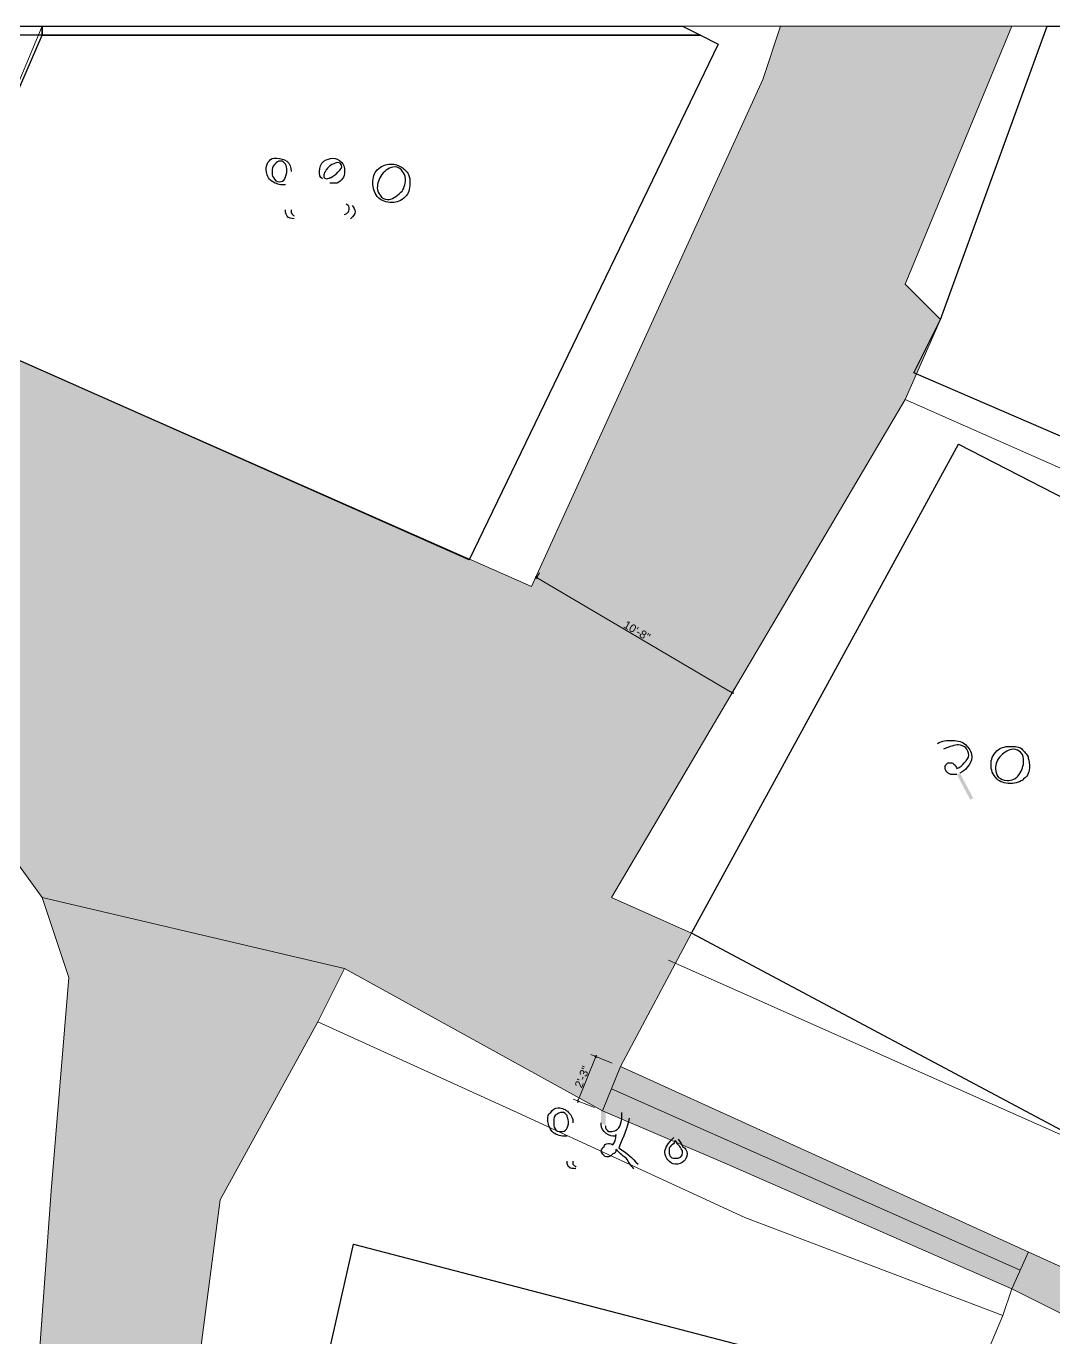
# Model space of a CAD drawing. Header units: inches. Extents: x 2 to 197762, y -33236 to 9.
# Drawn here: x 105055 to 105633, y -14824 to -14087 of the extents above; entities that cross this region are included whole.
import ezdxf

# ---------------------------------------------------------------- set-up
doc = ezdxf.new("R2010")
doc.units = ezdxf.units.IN
doc.header["$LTSCALE"] = 5
doc.header["$MEASUREMENT"] = 0
doc.layers.add('A-WALL', color=7, linetype='Continuous', lineweight=9)
doc.layers.add('dim line', color=7, linetype='Continuous', lineweight=15, true_color=0xfab2b2)
doc.layers.add('PDF_Geometry', color=7, linetype='Continuous')
doc.layers.add('PDF_Solid Fills', color=7, linetype='Continuous')
doc.styles.get("Standard").update_dxf_attribs({"font": 'arial.ttf'})
doc.dimstyles.new('Standard$0', dxfattribs={"dimtxt": 6, "dimasz": 4, "dimexe": 3, "dimexo": 6, "dimgap": 3, "dimtad": 1, "dimdec": 1, "dimzin": 0, "dimdsep": 46, "dimlunit": 4, "dimtxsty": 'Standard', "dimcen": 0.09, "dimclrd": 6, "dimclre": 6, "dimclrt": 7, "dimadec": 0, "dimazin": 0, "dimtfac": 1, "dimtdec": 1, "dimtix": 1, "dimtofl": 0, "dimtmove": 1, "dimatfit": 3, "dimfxl": 1, "dimtolj": 1, "dimtzin": 0, "dimlwd": 18, "dimlwe": 18, "dimarcsym": 0})

# ---------------------------------------------------------------- blocks, each defined once
blk = doc.blocks.new('oblique')
at = {"color": 0, "lineweight": -2}
blk.add_line((0.25, 0.25), (-0.25, -0.25), dxfattribs=at)
at = {"layer": 'dim line', "lineweight": 9}
for p, q in [((-0.4375, 0), (0.4375, 0)), ((0, 0.4375), (0, -0.4375))]:
    blk.add_line(p, q, dxfattribs=at)
blk = doc.blocks.new('*D698')
at = {"layer": 'A-WALL', "color": 47, "lineweight": 0, "ltscale": 5, "transparency": 16777216}
for p, q in [((105341.98, -14397.48), (105343.89, -14394.24)), ((105451.93, -14462.27), (105453.84, -14459.03))]:
    blk.add_line(p, q, dxfattribs=at)
at = {"layer": 'A-WALL', "color": 33, "lineweight": 0, "ltscale": 5, "transparency": 16777216}
blk.add_line((105342.37, -14396.82), (105452.32, -14461.61), dxfattribs=at)
at = {"layer": 'Defpoints', "color": 0, "ltscale": 5, "transparency": 16777216}
for p in [(105339.44, -14401.79), (105452.32, -14461.61), (105449.39, -14466.58)]:
    blk.add_point(p, dxfattribs=at)
at = {"layer": 'A-WALL', "color": 33, "lineweight": 0, "ltscale": 5, "transparency": 16777216, "xscale": 2, "yscale": 2, "zscale": 2}
for p, rotation in [((105342.37, -14396.82), 149.4897576653383), ((105452.32, -14461.61), 329.4897576653383)]:
    blk.add_blockref('oblique', p, dxfattribs=dict(at, rotation=rotation))
at = {"layer": 'A-WALL', "color": 7, "ltscale": 5, "transparency": 16777216, "insert": (105398.76, -14426.81), "char_height": 4.5, "attachment_point": 5, "rotation": 329.48976}
blk.add_mtext('\\A1;10\'-8"', dxfattribs=at)
blk = doc.blocks.new('_OBLIQUE')
at = {"color": 0, "linetype": 'ByBlock'}
blk.add_line((-0.5, -0.5), (0.5, 0.5), dxfattribs=at)
blk = doc.blocks.new('*D699')
at = {"layer": 'A-WALL', "color": 33, "lineweight": 0, "ltscale": 5, "transparency": 16777216}
blk.add_line((105375.6, -14666.25), (105365.6, -14691.25), dxfattribs=at)
at = {"layer": 'A-WALL', "color": 47, "lineweight": 0, "ltscale": 5, "transparency": 16777216}
for p, q in [((105384.8, -14669.93), (105372.82, -14665.14)), ((105374.8, -14694.93), (105362.82, -14690.14))]:
    blk.add_line(p, q, dxfattribs=at)
at = {"layer": 'Defpoints', "color": 0, "ltscale": 5, "transparency": 16777216}
for p in [(105389.44, -14671.79), (105365.6, -14691.25), (105379.44, -14696.79)]:
    blk.add_point(p, dxfattribs=at)
at = {"layer": 'A-WALL', "color": 33, "lineweight": 0, "ltscale": 5, "transparency": 16777216, "xscale": 2, "yscale": 2, "zscale": 2}
for p, rotation in [((105375.6, -14666.25), 68.19771551171101), ((105365.6, -14691.25), 248.197715511711)]:
    blk.add_blockref('oblique', p, dxfattribs=dict(at, rotation=rotation))
at = {"layer": 'A-WALL', "color": 7, "ltscale": 5, "transparency": 16777216, "insert": (105368, -14677.71), "char_height": 4.5, "attachment_point": 5, "rotation": 68.19772}
blk.add_mtext('\\A1;2\'-3"', dxfattribs=at)

msp = doc.modelspace()

# ---------------------------------------------------------------- hatches: boundary and pattern name
at = {"layer": 'PDF_Solid Fills', "true_color": 0xc3c3c3, "transparency": 33554531}
h = msp.add_hatch(color=9, dxfattribs=at)
h.paths.add_polyline_path([(106694.44, -15126.79), (106604.44, -15721.79), (106569.44, -15706.79), (106524.44, -16036.79), (106479.44, -16016.79), (106579.44, -15311.79), (106609.44, -15086.79), (106614.44, -15086.79)], flags=0)
h.paths.add_polyline_path([(106664.44, -15091.79), (106894.44, -15206.79), (107119.44, -15326.79), (107144.44, -15336.79), (107159.44, -15346.79), (107419.44, -15361.79), (107574.44, -15371.79), (107599.44, -15371.79), (107599.44, -15411.79), (107444.44, -15396.79), (107224.44, -15376.79), (107149.44, -15366.79), (107144.44, -15366.79), (106954.44, -15266.79), (106724.44, -15146.79), (106694.44, -15126.79), (106614.44, -15086.79), (106609.44, -15086.79), (106399.44, -15036.79), (106154.44, -14981.79), (105919.44, -14936.79), (105889.44, -14921.79), (105639.44, -14811.79), (105609.44, -14796.79), (105449.44, -14726.79), (105379.44, -14696.79), (105389.44, -14671.79), (105664.44, -14796.79), (105924.44, -14911.79), (106029.44, -14936.79), (106259.44, -14981.79), (106479.44, -15031.79), (106624.44, -15071.79)], flags=0)
h.paths.add_polyline_path([(105234.44, -14616.79), (105219.44, -14646.79), (105164.44, -14746.79), (105149.44, -14861.79), (105124.44, -15061.79), (105129.44, -15086.79), (105154.44, -15206.79), (105194.44, -15206.79), (105214.44, -15296.79), (105274.44, -15571.79), (105314.44, -15636.79), (105409.44, -15811.79), (105524.44, -15976.79), (105574.44, -16051.79), (105599.44, -16246.79), (105624.44, -16436.79), (105614.44, -16621.79), (105629.44, -16691.79), (105924.44, -16711.79), (105979.44, -16761.79), (106374.44, -16806.79), (106534.44, -16811.79), (106829.44, -16821.79), (106949.44, -16826.79), (106954.44, -16826.79), (107099.44, -16801.79), (107164.44, -16781.79), (107374.44, -16721.79), (107424.44, -16706.79), (107599.44, -16706.79), (107599.44, -16756.79), (107179.44, -16816.79), (107159.44, -16816.79), (107134.44, -16821.79), (107129.44, -16826.79), (106989.44, -16851.79), (106774.44, -16851.79), (106704.44, -16851.79), (106459.44, -16851.79), (106429.44, -16851.79), (106194.44, -16826.79), (105994.44, -16806.79), (105949.44, -16796.79), (105954.44, -17081.79), (105949.44, -17331.79), (105999.44, -17421.79), (105939.44, -17421.79), (105879.44, -17301.79), (105889.44, -17116.79), (105894.44, -17071.79), (105899.44, -16751.79), (105729.44, -16741.79), (105574.44, -16731.79), (105594.44, -16681.79), (105584.44, -16676.79), (105579.44, -16501.79), (105574.44, -16356.79), (105569.44, -16306.79), (105534.44, -16106.79), (105494.44, -16056.79), (105374.44, -15956.79), (105284.44, -15966.79), (105179.44, -15981.79), (105004.44, -16006.79), (104924.44, -16006.79), (104819.44, -16061.79), (104654.44, -16046.79), (104364.44, -16021.79), (103959.44, -15986.79), (103864.44, -15961.79), (103864.44, -15826.79), (103994.44, -15841.79), (104104.44, -15841.79), (104109.44, -15911.79), (104154.44, -15916.79), (104374.44, -15946.79), (104484.44, -15951.79), (104634.44, -15956.79), (104909.44, -15971.79), (104914.44, -15971.79), (104969.44, -15951.79), (105364.44, -15916.79), (105214.44, -15581.79), (105214.44, -15576.79), (105079.44, -15226.79), (105054.44, -15216.79), (105029.44, -15036.79), (105069.44, -15031.79), (105059.44, -14881.79), (105069.44, -14741.79), (105079.44, -14621.79), (105064.44, -14576.79)], flags=0)
h.paths.add_polyline_path([(107409.44, -14471.79), (107404.44, -14501.79), (107284.44, -14491.79), (107069.44, -14466.79), (106919.44, -14446.79), (106929.44, -14421.79)], flags=0)
h.paths.add_polyline_path([(106929.44, -14421.79), (106919.44, -14446.79), (106864.44, -14441.79), (106614.44, -14381.79), (106569.44, -14351.79), (106574.44, -14326.79), (106634.44, -14361.79), (106874.44, -14416.79)], flags=0)
h.paths.add_polyline_path([(107599.44, -14421.79), (107589.44, -14426.79), (107459.44, -14496.79), (107429.44, -14501.79), (107414.44, -14546.79), (107409.44, -14556.79), (107359.44, -14736.79), (107359.44, -14766.79), (107329.44, -14836.79), (107314.44, -14876.79), (107159.44, -15296.79), (107144.44, -15336.79), (107119.44, -15326.79), (107174.44, -15196.79), (107184.44, -15141.79), (107194.44, -15111.79), (107239.44, -15006.79), (107309.44, -14836.79), (107324.44, -14796.79), (107319.44, -14791.79), (107349.44, -14651.79), (107399.44, -14526.79), (107404.44, -14501.79), (107409.44, -14471.79), (107444.44, -14476.79), (107579.44, -14406.79), (107599.44, -14396.79)], flags=0)
h.paths.add_polyline_path([(103864.44, -14636.79), (103899.44, -14651.79), (104019.44, -14691.79), (104204.44, -14746.79), (104479.44, -14801.79), (104474.44, -14821.79), (104529.44, -14871.79), (104594.44, -14881.79), (104739.44, -14896.79), (104739.44, -14936.79), (104494.44, -14901.79), (104484.44, -14866.79), (104464.44, -14856.79), (104274.44, -14811.79), (104224.44, -14806.79), (104114.44, -14761.79), (104074.44, -14746.79), (103864.44, -14666.79)], flags=0)
h.paths.add_polyline_path([(103864.44, -17336.79), (103909.44, -17361.79), (104019.44, -17381.79), (104229.44, -17421.79), (103904.44, -17421.79), (103864.44, -17411.79)], flags=0)
h.paths.add_polyline_path([(105549.44, -14296.79), (105384.44, -14576.79), (105429.44, -14596.79), (105389.44, -14671.79), (105379.44, -14696.79), (105234.44, -14616.79), (105064.44, -14576.79), (105024.44, -14521.79), (104974.44, -14471.79), (104914.44, -14416.79), (104734.44, -14276.79), (104609.44, -14181.79), (104324.44, -14116.79), (104199.44, -14086.79), (104814.44, -14086.79), (104999.44, -14241.79), (104999.44, -14251.79), (105339.44, -14401.79), (105469.44, -14116.79), (105479.44, -14086.79), (105484.44, -14086.79), (105609.44, -14086.79), (105549.44, -14231.79), (105569.44, -14251.79)], flags=0)
h.paths.add_polyline_path([(106574.44, -14326.79), (106569.44, -14351.79), (106404.44, -14251.79), (106219.44, -14261.79), (106049.44, -14251.79), (105969.44, -14246.79), (105949.44, -14206.79), (105889.44, -14086.79), (105914.44, -14086.79), (105994.44, -14221.79), (106184.44, -14241.79), (106399.44, -14221.79)], flags=0)
h = msp.add_hatch(color=9, dxfattribs=at)
h.paths.add_polyline_path([(106694.44, -15126.79), (106604.44, -15721.79), (106569.44, -15706.79), (106524.44, -16036.79), (106479.44, -16016.79), (106579.44, -15311.79), (106609.44, -15086.79), (106614.44, -15086.79)], flags=0)
h.paths.add_polyline_path([(106664.44, -15091.79), (106894.44, -15206.79), (107119.44, -15326.79), (107144.44, -15336.79), (107159.44, -15346.79), (107419.44, -15361.79), (107574.44, -15371.79), (107599.44, -15371.79), (107599.44, -15411.79), (107444.44, -15396.79), (107224.44, -15376.79), (107149.44, -15366.79), (107144.44, -15366.79), (106954.44, -15266.79), (106724.44, -15146.79), (106694.44, -15126.79), (106614.44, -15086.79), (106609.44, -15086.79), (106399.44, -15036.79), (106154.44, -14981.79), (105919.44, -14936.79), (105889.44, -14921.79), (105639.44, -14811.79), (105609.44, -14796.79), (105449.44, -14726.79), (105379.44, -14696.79), (105389.44, -14671.79), (105664.44, -14796.79), (105924.44, -14911.79), (106029.44, -14936.79), (106259.44, -14981.79), (106479.44, -15031.79), (106624.44, -15071.79)], flags=0)
h.paths.add_polyline_path([(105234.44, -14616.79), (105219.44, -14646.79), (105164.44, -14746.79), (105149.44, -14861.79), (105124.44, -15061.79), (105129.44, -15086.79), (105154.44, -15206.79), (105194.44, -15206.79), (105214.44, -15296.79), (105274.44, -15571.79), (105314.44, -15636.79), (105409.44, -15811.79), (105524.44, -15976.79), (105574.44, -16051.79), (105599.44, -16246.79), (105624.44, -16436.79), (105614.44, -16621.79), (105629.44, -16691.79), (105924.44, -16711.79), (105979.44, -16761.79), (106374.44, -16806.79), (106534.44, -16811.79), (106829.44, -16821.79), (106949.44, -16826.79), (106954.44, -16826.79), (107099.44, -16801.79), (107164.44, -16781.79), (107374.44, -16721.79), (107424.44, -16706.79), (107599.44, -16706.79), (107599.44, -16756.79), (107179.44, -16816.79), (107159.44, -16816.79), (107134.44, -16821.79), (107129.44, -16826.79), (106989.44, -16851.79), (106774.44, -16851.79), (106704.44, -16851.79), (106459.44, -16851.79), (106429.44, -16851.79), (106194.44, -16826.79), (105994.44, -16806.79), (105949.44, -16796.79), (105954.44, -17081.79), (105949.44, -17331.79), (105999.44, -17421.79), (105939.44, -17421.79), (105879.44, -17301.79), (105889.44, -17116.79), (105894.44, -17071.79), (105899.44, -16751.79), (105729.44, -16741.79), (105574.44, -16731.79), (105594.44, -16681.79), (105584.44, -16676.79), (105579.44, -16501.79), (105574.44, -16356.79), (105569.44, -16306.79), (105534.44, -16106.79), (105494.44, -16056.79), (105374.44, -15956.79), (105284.44, -15966.79), (105179.44, -15981.79), (105004.44, -16006.79), (104924.44, -16006.79), (104819.44, -16061.79), (104654.44, -16046.79), (104364.44, -16021.79), (103959.44, -15986.79), (103864.44, -15961.79), (103864.44, -15826.79), (103994.44, -15841.79), (104104.44, -15841.79), (104109.44, -15911.79), (104154.44, -15916.79), (104374.44, -15946.79), (104484.44, -15951.79), (104634.44, -15956.79), (104909.44, -15971.79), (104914.44, -15971.79), (104969.44, -15951.79), (105364.44, -15916.79), (105214.44, -15581.79), (105214.44, -15576.79), (105079.44, -15226.79), (105054.44, -15216.79), (105029.44, -15036.79), (105069.44, -15031.79), (105059.44, -14881.79), (105069.44, -14741.79), (105079.44, -14621.79), (105064.44, -14576.79)], flags=0)
h.paths.add_polyline_path([(107409.44, -14471.79), (107404.44, -14501.79), (107284.44, -14491.79), (107069.44, -14466.79), (106919.44, -14446.79), (106929.44, -14421.79)], flags=0)
h.paths.add_polyline_path([(106929.44, -14421.79), (106919.44, -14446.79), (106864.44, -14441.79), (106614.44, -14381.79), (106569.44, -14351.79), (106574.44, -14326.79), (106634.44, -14361.79), (106874.44, -14416.79)], flags=0)
h.paths.add_polyline_path([(107599.44, -14421.79), (107589.44, -14426.79), (107459.44, -14496.79), (107429.44, -14501.79), (107414.44, -14546.79), (107409.44, -14556.79), (107359.44, -14736.79), (107359.44, -14766.79), (107329.44, -14836.79), (107314.44, -14876.79), (107159.44, -15296.79), (107144.44, -15336.79), (107119.44, -15326.79), (107174.44, -15196.79), (107184.44, -15141.79), (107194.44, -15111.79), (107239.44, -15006.79), (107309.44, -14836.79), (107324.44, -14796.79), (107319.44, -14791.79), (107349.44, -14651.79), (107399.44, -14526.79), (107404.44, -14501.79), (107409.44, -14471.79), (107444.44, -14476.79), (107579.44, -14406.79), (107599.44, -14396.79)], flags=0)
h.paths.add_polyline_path([(103864.44, -14636.79), (103899.44, -14651.79), (104019.44, -14691.79), (104204.44, -14746.79), (104479.44, -14801.79), (104474.44, -14821.79), (104529.44, -14871.79), (104594.44, -14881.79), (104739.44, -14896.79), (104739.44, -14936.79), (104494.44, -14901.79), (104484.44, -14866.79), (104464.44, -14856.79), (104274.44, -14811.79), (104224.44, -14806.79), (104114.44, -14761.79), (104074.44, -14746.79), (103864.44, -14666.79)], flags=0)
h.paths.add_polyline_path([(103864.44, -17336.79), (103909.44, -17361.79), (104019.44, -17381.79), (104229.44, -17421.79), (103904.44, -17421.79), (103864.44, -17411.79)], flags=0)
h.paths.add_polyline_path([(105549.44, -14296.79), (105384.44, -14576.79), (105429.44, -14596.79), (105389.44, -14671.79), (105379.44, -14696.79), (105234.44, -14616.79), (105064.44, -14576.79), (105024.44, -14521.79), (104974.44, -14471.79), (104914.44, -14416.79), (104734.44, -14276.79), (104609.44, -14181.79), (104324.44, -14116.79), (104199.44, -14086.79), (104814.44, -14086.79), (104999.44, -14241.79), (104999.44, -14251.79), (105339.44, -14401.79), (105469.44, -14116.79), (105479.44, -14086.79), (105484.44, -14086.79), (105609.44, -14086.79), (105549.44, -14231.79), (105569.44, -14251.79)], flags=0)
h.paths.add_polyline_path([(106574.44, -14326.79), (106569.44, -14351.79), (106404.44, -14251.79), (106219.44, -14261.79), (106049.44, -14251.79), (105969.44, -14246.79), (105949.44, -14206.79), (105889.44, -14086.79), (105914.44, -14086.79), (105994.44, -14221.79), (106184.44, -14241.79), (106399.44, -14221.79)], flags=0)
at = {"layer": 'PDF_Solid Fills', "transparency": 33554559}
h = msp.add_hatch(color=256, dxfattribs=at)
h.paths.add_polyline_path([(105571.11, -14493.45), (105567.78, -14490.12)], flags=0)
h.paths.add_polyline_path([(105580.28, -14506.79), (105587.78, -14520.95), (105586.11, -14521.79), (105578.61, -14507.62)], flags=0)
h = msp.add_hatch(color=256, dxfattribs=at)
h.paths.add_polyline_path([(105362.78, -14703.45), (105362.78, -14725.12)], flags=0)
h.paths.add_polyline_path([(105364.44, -14728.45), (105364.44, -14729.29)], flags=0)
h.paths.add_polyline_path([(105390.28, -14697.62), (105394.44, -14700.95)], flags=0)
h.paths.add_polyline_path([(105399.44, -14726.79), (105396.94, -14729.29)], flags=0)
h.paths.add_polyline_path([(105378.61, -14703.45), (105378.61, -14695.12), (105381.11, -14697.62), (105381.11, -14705.12)], flags=0)
h.paths.add_polyline_path([(105419.44, -14711.79), (105407.78, -14696.79), (105409.44, -14695.95), (105420.28, -14710.95), (105431.11, -14698.45), (105432.78, -14700.95), (105421.94, -14712.62)], flags=0)

# ---------------------------------------------------------------- linework, layer by layer
at = {"layer": 'A-WALL', "ltscale": 5}
for p, q in [((105703.19, -14739.56), (105416.54, -14612.1)), ((105614.15, -14786.43), (105384.44, -14684.29)), ((105609.44, -14796.79), (105618.86, -14776.07))]:
    msp.add_line(p, q, dxfattribs=at)
at = {"layer": 'PDF_Geometry', "lineweight": 9}
for points in [[(105549.44, -14296.79), (105384.44, -14576.79), (105429.44, -14596.79), (105389.44, -14671.79), (105379.44, -14696.79), (105234.44, -14616.79), (105064.44, -14576.79), (105024.44, -14521.79), (104974.44, -14471.79), (104914.44, -14416.79), (104734.44, -14276.79), (104609.44, -14181.79), (104324.44, -14116.79), (104199.44, -14086.79), (104814.44, -14086.79), (104999.44, -14241.79), (104999.44, -14251.79), (105339.44, -14401.79), (105469.44, -14116.79), (105479.44, -14086.79), (105484.44, -14086.79), (105609.44, -14086.79), (105549.44, -14231.79), (105569.44, -14251.79)], [(105549.44, -14296.79), (105384.44, -14576.79), (105429.44, -14596.79), (105389.44, -14671.79), (105379.44, -14696.79), (105234.44, -14616.79), (105064.44, -14576.79), (105024.44, -14521.79), (104974.44, -14471.79), (104914.44, -14416.79), (104734.44, -14276.79), (104609.44, -14181.79), (104324.44, -14116.79), (104199.44, -14086.79), (104814.44, -14086.79), (104999.44, -14241.79), (104999.44, -14251.79), (105339.44, -14401.79), (105469.44, -14116.79), (105479.44, -14086.79), (105484.44, -14086.79), (105609.44, -14086.79), (105549.44, -14231.79), (105569.44, -14251.79)], [(104999.44, -14241.79), (104814.44, -14086.79), (104839.44, -14086.79), (105064.44, -14086.79)], [(104999.44, -14241.79), (104814.44, -14086.79), (104839.44, -14086.79), (105064.44, -14086.79)], [(105469.44, -14116.79), (105339.44, -14401.79), (104999.44, -14251.79), (104999.44, -14241.79), (105064.44, -14086.79), (105424.44, -14086.79), (105479.44, -14086.79)], [(105469.44, -14116.79), (105339.44, -14401.79), (104999.44, -14251.79), (104999.44, -14241.79), (105064.44, -14086.79), (105424.44, -14086.79), (105479.44, -14086.79)], [(106049.44, -14251.79), (105969.44, -14466.79), (105774.44, -14376.79), (105764.44, -14391.79), (105549.44, -14296.79), (105569.44, -14251.79), (105549.44, -14231.79), (105609.44, -14086.79), (105629.44, -14086.79), (105859.44, -14086.79), (105889.44, -14086.79), (105949.44, -14206.79), (105969.44, -14246.79)], [(106049.44, -14251.79), (105969.44, -14466.79), (105774.44, -14376.79), (105764.44, -14391.79), (105549.44, -14296.79), (105569.44, -14251.79), (105549.44, -14231.79), (105609.44, -14086.79), (105629.44, -14086.79), (105859.44, -14086.79), (105889.44, -14086.79), (105949.44, -14206.79), (105969.44, -14246.79)], [(105064.44, -14576.79), (105079.44, -14621.79), (105069.44, -14741.79), (105059.44, -14881.79), (104874.44, -14891.79), (104739.44, -14896.79), (104594.44, -14881.79), (104529.44, -14871.79), (104474.44, -14821.79), (104479.44, -14801.79), (104559.44, -14436.79), (104609.44, -14181.79), (104734.44, -14276.79), (104914.44, -14416.79), (104974.44, -14471.79), (105024.44, -14521.79)], [(105064.44, -14576.79), (105079.44, -14621.79), (105069.44, -14741.79), (105059.44, -14881.79), (104874.44, -14891.79), (104739.44, -14896.79), (104594.44, -14881.79), (104529.44, -14871.79), (104474.44, -14821.79), (104479.44, -14801.79), (104559.44, -14436.79), (104609.44, -14181.79), (104734.44, -14276.79), (104914.44, -14416.79), (104974.44, -14471.79), (105024.44, -14521.79)], [(105764.44, -14391.79), (105754.44, -14411.79), (105799.44, -14436.79), (105654.44, -14716.79), (105429.44, -14596.79), (105384.44, -14576.79), (105549.44, -14296.79)], [(105764.44, -14391.79), (105754.44, -14411.79), (105799.44, -14436.79), (105654.44, -14716.79), (105429.44, -14596.79), (105384.44, -14576.79), (105549.44, -14296.79)], [(105379.44, -14696.79), (105449.44, -14726.79), (105609.44, -14796.79), (105604.44, -14811.79), (105459.44, -14756.79), (105329.44, -14696.79), (105219.44, -14646.79), (105234.44, -14616.79)], [(105379.44, -14696.79), (105449.44, -14726.79), (105609.44, -14796.79), (105604.44, -14811.79), (105459.44, -14756.79), (105329.44, -14696.79), (105219.44, -14646.79), (105234.44, -14616.79)], [(105604.44, -14811.79), (105484.44, -15096.79), (105209.44, -15076.79), (105124.44, -15061.79), (105149.44, -14861.79), (105164.44, -14746.79), (105219.44, -14646.79), (105329.44, -14696.79), (105459.44, -14756.79)], [(105604.44, -14811.79), (105484.44, -15096.79), (105209.44, -15076.79), (105124.44, -15061.79), (105149.44, -14861.79), (105164.44, -14746.79), (105219.44, -14646.79), (105329.44, -14696.79), (105459.44, -14756.79)]]:
    msp.add_lwpolyline(points, close=True, dxfattribs=at)
at = {"layer": 'PDF_Geometry', "color": 21, "lineweight": 13, "true_color": 0xffafaf}
for points in [[(105064.44, -14086.79), (105064.44, -14091.79), (104859.44, -14091.79), (104839.44, -14086.79)], [(105064.44, -14086.79), (105064.44, -14091.79), (104859.44, -14091.79), (104839.44, -14086.79)], [(105064.44, -14086.79), (105064.44, -14091.79), (104859.44, -14091.79), (104839.44, -14086.79)], [(105064.44, -14086.79), (105064.44, -14091.79), (104859.44, -14091.79), (104839.44, -14086.79)], [(105424.44, -14086.79), (105434.44, -14091.79), (105064.44, -14091.79), (105064.44, -14086.79)], [(105424.44, -14086.79), (105434.44, -14091.79), (105064.44, -14091.79), (105064.44, -14086.79)], [(105424.44, -14086.79), (105434.44, -14091.79), (105064.44, -14091.79), (105064.44, -14086.79)], [(105424.44, -14086.79), (105434.44, -14091.79), (105064.44, -14091.79), (105064.44, -14086.79)], [(105424.44, -14086.79), (105434.44, -14091.79), (105064.44, -14091.79), (105064.44, -14086.79)], [(105424.44, -14086.79), (105434.44, -14091.79), (105064.44, -14091.79), (105064.44, -14086.79)], [(105424.44, -14086.79), (105434.44, -14091.79), (105064.44, -14091.79), (105064.44, -14086.79)], [(105424.44, -14086.79), (105434.44, -14091.79), (105064.44, -14091.79), (105064.44, -14086.79)], [(105879.44, -14086.79), (105774.44, -14376.79), (105554.44, -14281.79), (105569.44, -14251.79), (105629.44, -14086.79), (105859.44, -14086.79)], [(105879.44, -14086.79), (105774.44, -14376.79), (105554.44, -14281.79), (105569.44, -14251.79), (105629.44, -14086.79), (105859.44, -14086.79)], [(105879.44, -14086.79), (105774.44, -14376.79), (105554.44, -14281.79), (105569.44, -14251.79), (105629.44, -14086.79), (105859.44, -14086.79)], [(105879.44, -14086.79), (105774.44, -14376.79), (105554.44, -14281.79), (105569.44, -14251.79), (105629.44, -14086.79), (105859.44, -14086.79)], [(105064.44, -14091.79), (105434.44, -14091.79), (105444.44, -14096.79), (105304.44, -14386.79), (104999.44, -14251.79), (104999.44, -14241.79)], [(105064.44, -14091.79), (105434.44, -14091.79), (105444.44, -14096.79), (105304.44, -14386.79), (104999.44, -14251.79), (104999.44, -14241.79)], [(105064.44, -14091.79), (105434.44, -14091.79), (105444.44, -14096.79), (105304.44, -14386.79), (104999.44, -14251.79), (104999.44, -14241.79)], [(105064.44, -14091.79), (105434.44, -14091.79), (105444.44, -14096.79), (105304.44, -14386.79), (104999.44, -14251.79), (104999.44, -14241.79)], [(105754.44, -14411.79), (105799.44, -14436.79), (105654.44, -14716.79), (105429.44, -14596.79), (105579.44, -14321.79)], [(105754.44, -14411.79), (105799.44, -14436.79), (105654.44, -14716.79), (105429.44, -14596.79), (105579.44, -14321.79)], [(105754.44, -14411.79), (105799.44, -14436.79), (105654.44, -14716.79), (105429.44, -14596.79), (105579.44, -14321.79)], [(105754.44, -14411.79), (105799.44, -14436.79), (105654.44, -14716.79), (105429.44, -14596.79), (105579.44, -14321.79)], [(105569.44, -14896.79), (105484.44, -15096.79), (105209.44, -15076.79), (105239.44, -14941.79), (105204.44, -14926.79), (105239.44, -14771.79), (105584.44, -14861.79)], [(105569.44, -14896.79), (105484.44, -15096.79), (105209.44, -15076.79), (105239.44, -14941.79), (105204.44, -14926.79), (105239.44, -14771.79), (105584.44, -14861.79)], [(105569.44, -14896.79), (105484.44, -15096.79), (105209.44, -15076.79), (105239.44, -14941.79), (105204.44, -14926.79), (105239.44, -14771.79), (105584.44, -14861.79)], [(105569.44, -14896.79), (105484.44, -15096.79), (105209.44, -15076.79), (105239.44, -14941.79), (105204.44, -14926.79), (105239.44, -14771.79), (105584.44, -14861.79)]]:
    msp.add_lwpolyline(points, close=True, dxfattribs=at)
at = {"layer": 'PDF_Geometry', "color": 21, "lineweight": 25, "true_color": 0xffafaf}
for points in [[(105064.44, -14086.79), (105064.44, -14091.79), (104859.44, -14091.79), (104839.44, -14086.79)], [(105064.44, -14086.79), (105064.44, -14091.79), (104859.44, -14091.79), (104839.44, -14086.79)], [(105424.44, -14086.79), (105434.44, -14091.79), (105064.44, -14091.79), (105064.44, -14086.79)], [(105424.44, -14086.79), (105434.44, -14091.79), (105064.44, -14091.79), (105064.44, -14086.79)], [(105424.44, -14086.79), (105434.44, -14091.79), (105064.44, -14091.79), (105064.44, -14086.79)], [(105424.44, -14086.79), (105434.44, -14091.79), (105064.44, -14091.79), (105064.44, -14086.79)], [(105879.44, -14086.79), (105774.44, -14376.79), (105554.44, -14281.79), (105569.44, -14251.79), (105629.44, -14086.79), (105859.44, -14086.79)], [(105879.44, -14086.79), (105774.44, -14376.79), (105554.44, -14281.79), (105569.44, -14251.79), (105629.44, -14086.79), (105859.44, -14086.79)], [(105064.44, -14091.79), (105434.44, -14091.79), (105444.44, -14096.79), (105304.44, -14386.79), (104999.44, -14251.79), (104999.44, -14241.79)], [(105064.44, -14091.79), (105434.44, -14091.79), (105444.44, -14096.79), (105304.44, -14386.79), (104999.44, -14251.79), (104999.44, -14241.79)], [(105754.44, -14411.79), (105799.44, -14436.79), (105654.44, -14716.79), (105429.44, -14596.79), (105579.44, -14321.79)], [(105754.44, -14411.79), (105799.44, -14436.79), (105654.44, -14716.79), (105429.44, -14596.79), (105579.44, -14321.79)], [(105569.44, -14896.79), (105484.44, -15096.79), (105209.44, -15076.79), (105239.44, -14941.79), (105204.44, -14926.79), (105239.44, -14771.79), (105584.44, -14861.79)], [(105569.44, -14896.79), (105484.44, -15096.79), (105209.44, -15076.79), (105239.44, -14941.79), (105204.44, -14926.79), (105239.44, -14771.79), (105584.44, -14861.79)]]:
    msp.add_lwpolyline(points, close=True, dxfattribs=at)
at = {"layer": 'PDF_Geometry', "lineweight": 9}
for points in [[(106259.44, -14981.79), (106029.44, -14936.79), (105924.44, -14911.79), (105664.44, -14796.79), (105389.44, -14671.79), (105429.44, -14596.79), (105654.44, -14716.79), (105799.44, -14436.79), (105754.44, -14411.79), (105764.44, -14391.79), (105774.44, -14376.79), (105969.44, -14466.79), (106049.44, -14251.79), (106219.44, -14261.79)], [(106259.44, -14981.79), (106029.44, -14936.79), (105924.44, -14911.79), (105664.44, -14796.79), (105389.44, -14671.79), (105429.44, -14596.79), (105654.44, -14716.79), (105799.44, -14436.79), (105754.44, -14411.79), (105764.44, -14391.79), (105774.44, -14376.79), (105969.44, -14466.79), (106049.44, -14251.79), (106219.44, -14261.79)], [(105214.44, -15576.79), (105079.44, -15226.79), (105054.44, -15216.79), (105029.44, -15036.79), (105069.44, -15031.79), (105059.44, -14881.79), (105069.44, -14741.79), (105079.44, -14621.79), (105064.44, -14576.79), (105234.44, -14616.79), (105219.44, -14646.79), (105164.44, -14746.79), (105149.44, -14861.79), (105124.44, -15061.79), (105129.44, -15086.79), (105154.44, -15206.79), (105194.44, -15206.79), (105214.44, -15296.79), (105274.44, -15571.79)], [(105214.44, -15576.79), (105079.44, -15226.79), (105054.44, -15216.79), (105029.44, -15036.79), (105069.44, -15031.79), (105059.44, -14881.79), (105069.44, -14741.79), (105079.44, -14621.79), (105064.44, -14576.79), (105234.44, -14616.79), (105219.44, -14646.79), (105164.44, -14746.79), (105149.44, -14861.79), (105124.44, -15061.79), (105129.44, -15086.79), (105154.44, -15206.79), (105194.44, -15206.79), (105214.44, -15296.79), (105274.44, -15571.79)], [(106154.44, -14981.79), (105919.44, -14936.79), (105889.44, -14921.79), (105639.44, -14811.79), (105609.44, -14796.79), (105449.44, -14726.79), (105379.44, -14696.79), (105389.44, -14671.79), (105664.44, -14796.79), (105924.44, -14911.79), (106029.44, -14936.79), (106259.44, -14981.79)], [(106154.44, -14981.79), (105919.44, -14936.79), (105889.44, -14921.79), (105639.44, -14811.79), (105609.44, -14796.79), (105449.44, -14726.79), (105379.44, -14696.79), (105389.44, -14671.79), (105664.44, -14796.79), (105924.44, -14911.79), (106029.44, -14936.79), (106259.44, -14981.79)], [(106189.44, -15721.79), (105769.44, -15706.79), (105664.44, -15881.79), (105524.44, -15976.79), (105409.44, -15811.79), (105314.44, -15636.79), (105274.44, -15571.79), (105544.44, -15576.79), (105569.44, -15281.79), (105399.44, -15261.79), (105389.44, -15231.79), (105394.44, -15141.79), (105274.44, -15111.79), (105129.44, -15086.79), (105124.44, -15061.79), (105209.44, -15076.79), (105484.44, -15096.79), (105604.44, -14811.79), (105609.44, -14796.79), (105639.44, -14811.79), (105889.44, -14921.79), (105919.44, -14936.79), (106154.44, -14981.79)], [(106189.44, -15721.79), (105769.44, -15706.79), (105664.44, -15881.79), (105524.44, -15976.79), (105409.44, -15811.79), (105314.44, -15636.79), (105274.44, -15571.79), (105544.44, -15576.79), (105569.44, -15281.79), (105399.44, -15261.79), (105389.44, -15231.79), (105394.44, -15141.79), (105274.44, -15111.79), (105129.44, -15086.79), (105124.44, -15061.79), (105209.44, -15076.79), (105484.44, -15096.79), (105604.44, -14811.79), (105609.44, -14796.79), (105639.44, -14811.79), (105889.44, -14921.79), (105919.44, -14936.79), (106154.44, -14981.79)]]:
    msp.add_lwpolyline(points, dxfattribs=at)
at = {"layer": 'PDF_Geometry', "lineweight": 25}
for points in [[(105191.94, -14162.62), (105192.78, -14160.95), (105194.44, -14160.95), (105196.11, -14160.95)], [(105196.11, -14160.95), (105198.61, -14160.95), (105200.28, -14161.79), (105201.94, -14162.62)], [(105222.78, -14162.62), (105224.44, -14161.79), (105226.11, -14160.95), (105227.78, -14160.95)], [(105227.78, -14160.95), (105229.44, -14160.95), (105231.11, -14161.79), (105232.78, -14163.45)], [(105190.28, -14166.79), (105190.28, -14165.12), (105191.11, -14163.45), (105191.94, -14162.62)], [(105192.78, -14173.45), (105191.11, -14171.79), (105190.28, -14169.29), (105190.28, -14166.79)], [(105195.28, -14164.29), (105193.61, -14165.95), (105193.61, -14166.79), (105193.61, -14168.45)], [(105193.61, -14168.45), (105193.61, -14170.12), (105193.61, -14170.95), (105194.44, -14171.79)], [(105198.61, -14162.62), (105196.94, -14162.62), (105196.11, -14163.45), (105195.28, -14164.29)], [(105197.78, -14174.29), (105200.28, -14174.29), (105201.94, -14171.79), (105201.94, -14167.62)], [(105201.11, -14164.29), (105200.28, -14163.45), (105199.44, -14162.62), (105198.61, -14162.62)], [(105201.94, -14167.62), (105201.94, -14166.79), (105201.94, -14165.12), (105201.11, -14164.29)], [(105201.94, -14162.62), (105203.61, -14164.29), (105204.44, -14165.95), (105204.44, -14168.45)], [(105220.28, -14168.45), (105220.28, -14165.95), (105221.11, -14164.29), (105222.78, -14162.62)], [(105221.94, -14172.62), (105220.28, -14171.79), (105220.28, -14170.12), (105220.28, -14168.45)], [(105223.61, -14168.45), (105222.78, -14169.29), (105222.78, -14170.12), (105222.78, -14170.95)], [(105227.78, -14164.29), (105226.11, -14165.12), (105224.44, -14166.79), (105223.61, -14168.45)], [(105230.28, -14163.45), (105229.44, -14163.45), (105228.61, -14164.29), (105227.78, -14164.29)], [(105229.44, -14170.12), (105231.11, -14168.45), (105232.78, -14166.79), (105232.78, -14165.95)], [(105232.78, -14165.95), (105232.78, -14164.29), (105231.94, -14163.45), (105230.28, -14163.45)], [(105234.44, -14168.45), (105234.44, -14171.79), (105232.78, -14173.45), (105230.28, -14175.12)], [(105232.78, -14163.45), (105233.61, -14164.29), (105234.44, -14165.95), (105234.44, -14168.45)], [(105250.28, -14175.12), (105250.28, -14171.79), (105251.11, -14169.29), (105252.78, -14167.62)], [(105252.78, -14167.62), (105255.28, -14165.12), (105257.78, -14164.29), (105260.28, -14164.29)], [(105262.78, -14165.95), (105259.44, -14165.95), (105257.78, -14167.62), (105255.28, -14170.12)], [(105260.28, -14164.29), (105262.78, -14164.29), (105264.44, -14165.12), (105266.11, -14165.95)], [(105266.94, -14168.45), (105266.11, -14166.79), (105264.44, -14165.95), (105262.78, -14165.95)], [(105266.11, -14165.95), (105267.78, -14166.79), (105269.44, -14168.45), (105270.28, -14170.12)], [(105268.61, -14172.62), (105268.61, -14170.95), (105267.78, -14169.29), (105266.94, -14168.45)], [(105199.44, -14175.95), (105196.94, -14175.95), (105195.28, -14175.12), (105192.78, -14173.45)], [(105194.44, -14171.79), (105195.28, -14173.45), (105196.11, -14174.29), (105197.78, -14174.29)], [(105201.11, -14175.95), (105200.28, -14175.95), (105200.28, -14175.95), (105199.44, -14175.95)], [(105222.78, -14170.95), (105222.78, -14170.95), (105222.78, -14171.79), (105222.78, -14171.79)], [(105222.78, -14171.79), (105222.78, -14171.79), (105223.61, -14172.62), (105224.44, -14172.62)], [(105224.44, -14172.62), (105225.28, -14172.62), (105226.11, -14171.79), (105226.94, -14171.79)], [(105230.28, -14175.12), (105228.61, -14175.12), (105226.94, -14175.12), (105226.11, -14175.12)], [(105226.94, -14171.79), (105227.78, -14170.95), (105228.61, -14170.95), (105229.44, -14170.12)], [(105252.78, -14182.62), (105251.11, -14180.12), (105250.28, -14177.62), (105250.28, -14175.12)], [(105255.28, -14170.12), (105253.61, -14172.62), (105252.78, -14175.12), (105252.78, -14177.62)], [(105266.11, -14180.12), (105267.78, -14178.45), (105268.61, -14175.95), (105268.61, -14172.62)], [(105271.11, -14175.12), (105271.11, -14178.45), (105270.28, -14180.95), (105268.61, -14182.62)], [(105270.28, -14170.12), (105271.11, -14171.79), (105271.11, -14173.45), (105271.11, -14175.12)], [(105252.78, -14177.62), (105252.78, -14179.29), (105253.61, -14180.95), (105254.44, -14181.79)], [(105261.11, -14185.95), (105257.78, -14185.95), (105255.28, -14185.12), (105252.78, -14182.62)], [(105254.44, -14181.79), (105255.28, -14183.45), (105256.94, -14184.29), (105258.61, -14184.29)], [(105258.61, -14184.29), (105261.11, -14184.29), (105263.61, -14182.62), (105266.11, -14180.12)], [(105268.61, -14182.62), (105266.11, -14185.12), (105263.61, -14185.95), (105261.11, -14185.95)], [(105202.78, -14194.29), (105201.94, -14193.45), (105201.11, -14191.79), (105201.11, -14190.12)], [(105204.44, -14190.12), (105204.44, -14190.95), (105204.44, -14191.79), (105204.44, -14191.79)], [(105236.94, -14189.29), (105236.94, -14188.45), (105236.94, -14187.62), (105235.28, -14186.79)], [(105236.11, -14191.79), (105236.94, -14190.95), (105236.94, -14190.12), (105236.94, -14189.29)], [(105240.28, -14190.95), (105240.28, -14192.62), (105239.44, -14193.45), (105237.78, -14195.12)], [(105238.61, -14187.62), (105239.44, -14188.45), (105240.28, -14190.12), (105240.28, -14190.95)], [(105206.11, -14195.12), (105204.44, -14195.12), (105202.78, -14194.29), (105202.78, -14194.29)], [(105204.44, -14191.79), (105205.28, -14192.62), (105205.28, -14193.45), (105206.11, -14193.45)], [(105234.44, -14192.62), (105235.28, -14192.62), (105235.28, -14191.79), (105236.11, -14191.79)], [(105567.78, -14490.12), (105570.28, -14488.45), (105572.78, -14488.45), (105576.11, -14488.45)], [(105579.44, -14490.95), (105577.78, -14490.95), (105574.44, -14491.79), (105571.11, -14493.45)], [(105576.11, -14488.45), (105579.44, -14488.45), (105581.94, -14489.29), (105583.61, -14490.95)], [(105583.61, -14492.62), (105582.78, -14491.79), (105581.11, -14490.95), (105579.44, -14490.95)], [(105583.61, -14490.95), (105585.28, -14492.62), (105586.94, -14494.29), (105586.94, -14497.62)], [(105585.28, -14496.79), (105585.28, -14495.12), (105584.44, -14493.45), (105583.61, -14492.62)], [(105601.11, -14494.29), (105602.78, -14492.62), (105605.28, -14491.79), (105608.61, -14491.79)], [(105610.28, -14493.45), (105607.78, -14493.45), (105605.28, -14495.12), (105603.61, -14496.79)], [(105608.61, -14491.79), (105610.28, -14491.79), (105612.78, -14491.79), (105614.44, -14492.62)], [(105614.44, -14495.12), (105613.61, -14494.29), (105611.94, -14493.45), (105610.28, -14493.45)], [(105614.44, -14492.62), (105616.11, -14494.29), (105616.94, -14495.12), (105618.61, -14497.62)], [(105572.78, -14501.79), (105573.61, -14500.95), (105573.61, -14500.95), (105574.44, -14500.95)], [(105574.44, -14500.95), (105575.28, -14500.95), (105576.11, -14500.95), (105576.94, -14501.79)], [(105578.61, -14504.29), (105580.28, -14503.45), (105581.94, -14502.62), (105582.78, -14500.95)], [(105582.78, -14500.95), (105584.44, -14499.29), (105585.28, -14498.45), (105585.28, -14496.79)], [(105586.94, -14497.62), (105586.94, -14500.12), (105586.11, -14501.79), (105584.44, -14503.45)], [(105597.78, -14501.79), (105597.78, -14499.29), (105598.61, -14496.79), (105601.11, -14494.29)], [(105603.61, -14496.79), (105601.11, -14499.29), (105600.28, -14501.79), (105600.28, -14504.29)], [(105613.61, -14507.62), (105615.28, -14505.12), (105616.11, -14502.62), (105616.11, -14500.12)], [(105616.11, -14500.12), (105616.11, -14498.45), (105616.11, -14496.79), (105614.44, -14495.12)], [(105618.61, -14497.62), (105618.61, -14498.45), (105619.44, -14500.12), (105619.44, -14502.62)], [(105571.94, -14503.45), (105571.94, -14502.62), (105572.78, -14501.79), (105572.78, -14501.79)], [(105573.61, -14506.79), (105572.78, -14505.95), (105571.94, -14505.12), (105571.94, -14503.45)], [(105576.94, -14507.62), (105576.11, -14507.62), (105574.44, -14507.62), (105573.61, -14506.79)], [(105576.94, -14501.79), (105577.78, -14502.62), (105578.61, -14503.45), (105578.61, -14504.29)], [(105578.61, -14507.62), (105577.78, -14507.62), (105577.78, -14507.62), (105576.94, -14507.62)], [(105584.44, -14503.45), (105583.61, -14505.12), (105581.94, -14505.95), (105580.28, -14506.79)], [(105601.11, -14510.12), (105598.61, -14507.62), (105597.78, -14505.12), (105597.78, -14501.79)], [(105600.28, -14504.29), (105600.28, -14506.79), (105601.11, -14507.62), (105601.94, -14509.29)], [(105606.94, -14510.95), (105609.44, -14510.95), (105611.94, -14510.12), (105613.61, -14507.62)], [(105619.44, -14502.62), (105619.44, -14505.95), (105618.61, -14508.45), (105616.11, -14510.12)], [(105608.61, -14512.62), (105605.28, -14512.62), (105602.78, -14511.79), (105601.11, -14510.12)], [(105601.94, -14509.29), (105603.61, -14510.12), (105604.44, -14510.95), (105606.94, -14510.95)], [(105616.11, -14510.12), (105614.44, -14511.79), (105611.94, -14512.62), (105608.61, -14512.62)], [(105348.61, -14701.79), (105348.61, -14700.12), (105348.61, -14698.45), (105350.28, -14697.62)], [(105350.28, -14697.62), (105351.11, -14695.95), (105352.78, -14695.12), (105354.44, -14695.12)], [(105352.78, -14699.29), (105351.94, -14700.95), (105351.94, -14701.79), (105351.94, -14703.45)], [(105356.94, -14697.62), (105355.28, -14697.62), (105354.44, -14698.45), (105352.78, -14699.29)], [(105354.44, -14695.12), (105356.94, -14695.12), (105358.61, -14695.95), (105360.28, -14697.62)], [(105359.44, -14699.29), (105358.61, -14698.45), (105357.78, -14697.62), (105356.94, -14697.62)], [(105360.28, -14702.62), (105360.28, -14701.79), (105359.44, -14700.12), (105359.44, -14699.29)], [(105360.28, -14697.62), (105361.94, -14699.29), (105362.78, -14700.95), (105362.78, -14703.45)], [(105389.44, -14704.29), (105390.28, -14702.62), (105390.28, -14700.12), (105390.28, -14697.62)], [(105351.11, -14708.45), (105349.44, -14705.95), (105348.61, -14704.29), (105348.61, -14701.79)], [(105351.94, -14703.45), (105351.94, -14704.29), (105351.94, -14705.95), (105352.78, -14706.79)], [(105352.78, -14706.79), (105353.61, -14708.45), (105354.44, -14708.45), (105356.11, -14708.45)], [(105356.11, -14708.45), (105358.61, -14708.45), (105360.28, -14706.79), (105360.28, -14702.62)], [(105380.28, -14708.45), (105378.61, -14706.79), (105378.61, -14705.12), (105378.61, -14703.45)], [(105381.11, -14705.12), (105381.11, -14706.79), (105381.11, -14706.79), (105381.94, -14707.62)], [(105383.61, -14708.45), (105386.11, -14708.45), (105388.61, -14707.62), (105389.44, -14704.29)], [(105394.44, -14700.95), (105393.61, -14705.95), (105391.11, -14710.95), (105388.61, -14717.62)], [(105357.78, -14710.95), (105355.28, -14710.95), (105352.78, -14710.12), (105351.11, -14708.45)], [(105359.44, -14710.95), (105358.61, -14710.95), (105357.78, -14710.95), (105357.78, -14710.95)], [(105385.28, -14710.95), (105383.61, -14710.95), (105381.94, -14710.12), (105380.28, -14708.45)], [(105381.94, -14707.62), (105382.78, -14708.45), (105382.78, -14708.45), (105383.61, -14708.45)], [(105385.28, -14715.95), (105386.11, -14714.29), (105386.94, -14712.62), (105386.94, -14710.12)], [(105386.94, -14710.12), (105386.94, -14710.95), (105386.11, -14710.95), (105385.28, -14710.95)], [(105414.44, -14720.12), (105414.44, -14717.62), (105416.11, -14715.12), (105419.44, -14711.79)], [(105420.28, -14713.45), (105420.28, -14714.29), (105419.44, -14715.12), (105418.61, -14715.95)], [(105421.11, -14715.12), (105421.11, -14715.12), (105421.11, -14714.29), (105420.28, -14713.45)], [(105421.94, -14712.62), (105421.94, -14713.45), (105423.61, -14714.29), (105424.44, -14716.79)], [(105378.61, -14719.29), (105378.61, -14718.45), (105379.44, -14717.62), (105380.28, -14716.79)], [(105380.28, -14721.79), (105379.44, -14720.95), (105378.61, -14720.12), (105378.61, -14719.29)], [(105380.28, -14716.79), (105380.28, -14715.95), (105381.11, -14715.12), (105382.78, -14715.12)], [(105382.78, -14722.62), (105381.11, -14722.62), (105380.28, -14722.62), (105380.28, -14721.79)], [(105382.78, -14715.12), (105383.61, -14715.12), (105384.44, -14715.12), (105385.28, -14715.95)], [(105385.28, -14720.95), (105384.44, -14721.79), (105383.61, -14722.62), (105382.78, -14722.62)], [(105386.94, -14718.45), (105386.94, -14720.12), (105386.11, -14720.95), (105385.28, -14720.95)], [(105392.78, -14723.45), (105390.28, -14721.79), (105388.61, -14720.12), (105386.94, -14718.45)], [(105388.61, -14717.62), (105392.78, -14720.12), (105396.11, -14723.45), (105399.44, -14726.79)], [(105416.11, -14724.29), (105415.28, -14723.45), (105414.44, -14721.79), (105414.44, -14720.12)], [(105418.61, -14715.95), (105417.78, -14715.95), (105417.78, -14716.79), (105416.94, -14717.62)], [(105416.94, -14717.62), (105416.94, -14718.45), (105416.94, -14719.29), (105416.94, -14720.12)], [(105416.94, -14720.12), (105416.94, -14720.95), (105416.94, -14721.79), (105417.78, -14722.62)], [(105420.28, -14723.45), (105422.78, -14723.45), (105424.44, -14722.62), (105424.44, -14720.12)], [(105426.94, -14720.95), (105426.94, -14724.29), (105424.44, -14726.79), (105420.28, -14726.79)], [(105422.78, -14716.79), (105422.78, -14716.79), (105421.94, -14715.95), (105421.11, -14715.12)], [(105424.44, -14719.29), (105423.61, -14718.45), (105423.61, -14717.62), (105422.78, -14716.79)], [(105424.44, -14716.79), (105426.11, -14717.62), (105426.94, -14719.29), (105426.94, -14720.95)], [(105424.44, -14720.12), (105424.44, -14720.12), (105424.44, -14720.12), (105424.44, -14719.29)], [(105361.11, -14728.45), (105360.28, -14728.45), (105359.44, -14726.79), (105359.44, -14725.12)], [(105364.44, -14729.29), (105362.78, -14729.29), (105361.11, -14729.29), (105361.11, -14728.45)], [(105362.78, -14725.12), (105362.78, -14725.95), (105362.78, -14726.79), (105362.78, -14726.79)], [(105362.78, -14726.79), (105363.61, -14727.62), (105363.61, -14727.62), (105364.44, -14728.45)], [(105396.94, -14729.29), (105395.28, -14727.62), (105394.44, -14725.95), (105392.78, -14723.45)], [(105420.28, -14726.79), (105418.61, -14726.79), (105417.78, -14725.95), (105416.11, -14724.29)], [(105417.78, -14722.62), (105418.61, -14723.45), (105419.44, -14723.45), (105420.28, -14723.45)]]:
    msp.add_open_spline(points, degree=3, dxfattribs=at)

# ---------------------------------------------------------------- dimensions: what is measured, and where the dimension line sits
at = {"layer": 'A-WALL', "ltscale": 5}
for p1, p2, distance, picture, middle in [((105339.44, -14401.79), (105449.39, -14466.58), 5.76, '*D698', (105398.76, -14426.81)), ((105389.44, -14671.79), (105379.44, -14696.79), -14.91, '*D699', (105368, -14677.71))]:
    dim = msp.add_aligned_dim(p1=p1, p2=p2, distance=distance, dimstyle='Standard$0', override={"dimtxt": 4.5, "dimasz": 2, "dimexo": 5, "dimgap": 0.5, "dimdec": 0, "dimzin": 12, "dimpost": '\\X', "dimblk": 'oblique', "dimcen": 3, "dimclrd": 33, "dimclre": 47, "dimtfac": 0.5, "dimtdec": 0, "dimfxl": 3, "dimlwd": 0, "dimlwe": 0}, dxfattribs=at)
    dim.commit()
    dim.dimension.update_dxf_attribs({"geometry": picture, "text_midpoint": middle})

doc.saveas('drawing.dxf')
